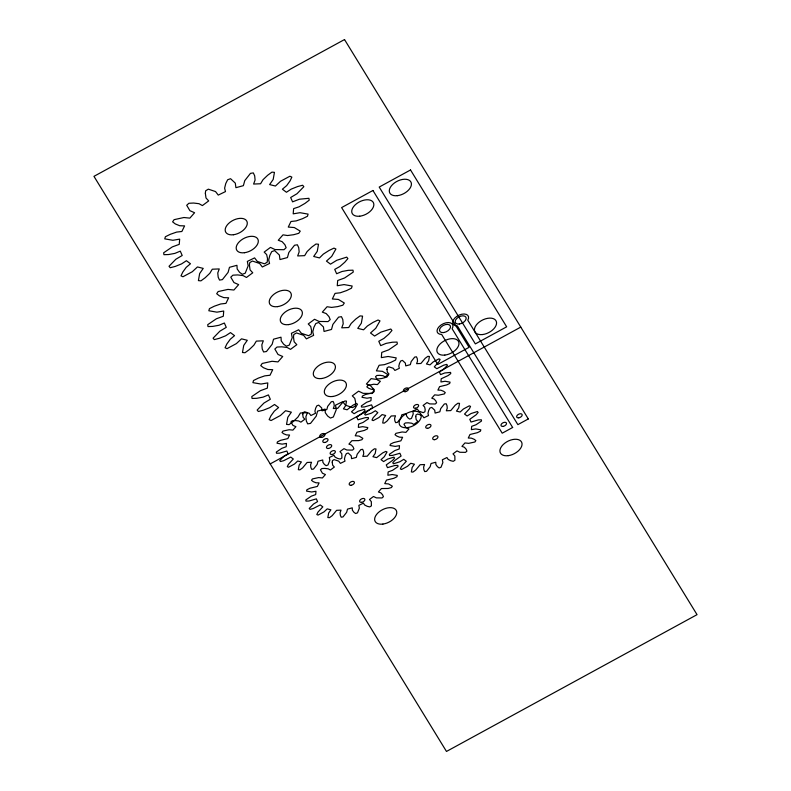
<?xml version="1.0" encoding="UTF-8"?>
<svg xmlns="http://www.w3.org/2000/svg" width="791" height="791" viewBox="0 0 791 791"><rect width="100%" height="100%" fill="white"/><g stroke="black" fill="none" stroke-linecap="round" stroke-linejoin="round"><path stroke-width="1.19" d="M270.215 463.902L520.785 327.098M205.353 193.222L205.996 197.977L208.686 200.904L202.387 205.591L199.025 203.702L193.617 203.04L188.891 203.277L186.706 205.274L189.899 210.683L194.586 212.73L189.85 218.128L183.907 217.515L174.089 219.671L172.616 221.846L175.295 223.942L179.725 225.732L184.59 225.9L181.871 231.486L176.64 232.089L170.263 234.324L165.388 236.736L164.765 238.862L172.863 240.276L179.656 239.139L179.241 244.36L172.329 246.891L163.648 252.794L163.935 254.682L168.631 254.534L174.92 253.377L180.289 251.133L182.197 255.483L175.81 259.28L169.027 266.27L170.203 267.734L175.246 266.429L181.574 263.897L186.409 260.714L190.463 263.759L186.192 267.368L182.78 272.094L181.001 275.861L182.948 276.751L192.322 271.709L197.434 266.953L203.228 268.396L199.658 273.548L198.412 280.617L200.934 280.854L205.215 277.71L209.833 273.281L212.275 269.217L219.245 268.93L217.772 272.954L218.187 277.176L219.532 280.083L222.39 279.628L228.095 272.371L229.479 267.309L236.944 265.311L237.162 268.95L239.525 272.272L242.313 274.289L245.22 273.202L248.147 265.865L247.356 261.406L254.593 257.886L257.312 261.406L264.52 263.828L267.19 262.207L267.536 258.667L266.666 254.613L264.174 252.082L270.463 247.395L275.021 249.57L283.969 249.709L286.144 247.712L284.918 244.745L282.14 241.68L278.264 240.256L283 234.848L287.529 235.53L293.718 234.7L298.771 233.315L300.244 231.14L294.311 227.551L288.27 227.076L290.979 221.49L296.22 220.897L302.597 218.662L307.472 216.25L308.085 214.114L299.997 212.7L293.194 213.847L293.619 208.626L299.057 206.817L304.99 203.386L309.212 200.192L308.915 198.304L299.463 199.203L292.571 201.853L290.663 197.503L297.05 193.696L303.833 186.706L302.656 185.242L297.614 186.557L291.276 189.089L286.441 192.262L282.387 189.217L286.668 185.618L290.079 180.882L291.849 177.115L289.901 176.225L280.538 181.268L275.426 186.033L269.622 184.58L273.192 179.438L274.447 172.359L271.926 172.131L267.645 175.276L263.027 179.695L260.585 183.759L253.604 184.046L255.088 180.032L254.672 175.81L253.318 172.903L250.47 173.358L244.765 180.615L243.381 185.667L235.906 187.675L235.303 183.146L230.547 178.687L227.64 179.775L225.751 183.552L224.614 188.189L225.494 191.58L218.257 195.09L215.548 191.57L208.34 189.158L205.67 190.779L205.353 193.222M249.412 265.104L250.065 269.869L252.754 272.786L246.456 277.473L243.094 275.594L237.686 274.922L232.95 275.169L230.774 277.157L233.968 282.565L238.655 284.622L233.918 290.02L227.966 289.407L218.148 291.563L216.685 293.728L219.364 295.824L223.794 297.614L228.648 297.792L225.939 303.378L220.709 303.971L214.321 306.206L209.457 308.619L208.834 310.754L216.922 312.168L223.724 311.021L223.299 316.252L216.388 318.773L207.707 324.676L208.003 326.574L212.69 326.416L218.988 325.269L224.357 323.025L226.266 327.365L219.878 331.172L213.095 338.162L214.272 339.626L219.315 338.311L225.643 335.789L230.478 332.606L234.531 335.651L230.26 339.26L226.839 343.986L225.069 347.753L227.017 348.643L236.39 343.601L241.502 338.835L247.296 340.288L243.727 345.43L242.471 352.509L244.992 352.737L249.284 349.602L253.891 345.173L256.333 341.109L263.314 340.822L261.831 344.836L262.256 349.058L263.601 351.965L266.458 351.52L272.163 344.253L273.538 339.201L281.013 337.193L281.22 340.842L283.593 344.164L286.382 346.181L289.288 345.094L292.215 337.747L291.424 333.298L298.662 329.778L301.371 333.298L308.579 335.71L311.259 334.089L311.595 330.549L310.734 326.495L308.233 323.974L314.531 319.277L319.08 321.453L328.038 321.591L330.213 319.604L328.987 316.637L326.199 313.562L322.332 312.138L327.069 306.74L331.587 307.412L337.787 306.592L342.839 305.197L344.303 303.032L338.38 299.443L332.339 298.968L335.048 293.382L340.278 292.789L346.666 290.544L351.53 288.142L352.153 286.006L344.065 284.592L337.263 285.729L337.688 280.508L344.599 277.977L353.28 272.074L352.984 270.186L348.297 270.334L341.999 271.491L336.63 273.735L334.722 269.385L339.833 266.547L344.747 262.256L347.892 258.598L346.715 257.134L336.818 260.259L330.509 264.154L326.456 261.109L331.696 256.403L335.918 249.007L333.97 248.117L329.066 250.46L323.311 254.119L319.485 257.925L313.691 256.472L317.26 251.32L318.516 244.251L315.985 244.014L311.703 247.158L307.096 251.587L304.654 255.651L297.673 255.938L299.156 251.914L298.731 247.702L297.386 244.795L294.529 245.24L288.824 252.507L287.449 257.559L279.974 259.557L279.371 255.038L274.606 250.579L271.699 251.667L269.82 255.444L268.683 260.071L269.563 263.462L262.325 266.982L259.616 263.462L252.408 261.04L249.729 262.661L249.412 265.104M293.481 336.996L294.123 341.752L296.813 344.678L290.524 349.365L287.153 347.486L281.754 346.814L277.018 347.051L274.843 349.049L278.027 354.457L282.713 356.504L277.987 361.902L272.035 361.289L262.216 363.445L260.743 365.62L263.433 367.716L267.852 369.506L272.717 369.684L270.008 375.26L264.767 375.863L258.39 378.098L253.515 380.511L252.902 382.646L260.99 384.05L267.793 382.913L267.368 388.134L260.457 390.665L251.775 396.568L252.072 398.456L256.759 398.308L263.047 397.151L268.416 394.907L270.324 399.257L263.937 403.064L257.154 410.054L258.331 411.508L263.373 410.203L269.711 407.672L274.546 404.488L278.59 407.543L274.319 411.142L270.908 415.868L269.138 419.645L271.076 420.525L280.449 415.483L285.561 410.727L291.365 412.17L287.786 417.322L286.54 424.401L289.061 424.629L293.342 421.484L297.96 417.055L300.402 413.001L307.383 412.704L305.899 416.728L306.315 420.95L307.659 423.857L310.517 423.403L316.222 416.145L317.606 411.083L325.081 409.085L325.289 412.724L327.662 416.046L330.44 418.073L333.347 416.976L336.274 409.639L335.493 405.18L342.73 401.66L345.44 405.19L352.648 407.602L355.317 405.981L355.663 402.441L354.803 398.387L352.302 395.856L358.6 391.169L363.148 393.345L372.096 393.483L374.281 391.486L373.045 388.519L370.267 385.454L366.401 384.03L371.137 378.632L375.656 379.304L381.855 378.484L386.898 377.089L388.371 374.914L382.439 371.335L376.397 370.85L379.116 365.264L384.347 364.671L390.724 362.436L395.599 360.024L396.212 357.888L388.124 356.484L381.331 357.621L381.746 352.4L388.658 349.869L397.339 343.966L397.052 342.078L392.356 342.226L386.067 343.383L380.698 345.627L378.79 341.277L383.892 338.429L388.816 334.138L391.96 330.48L390.784 329.026L380.886 332.151L374.578 336.046L370.524 332.991L375.755 328.285L379.987 320.889L378.039 320.009L373.134 322.342L367.38 326.001L363.553 329.807L357.759 328.364L361.329 323.212L362.575 316.133L360.053 315.906L355.772 319.05L351.155 323.479L348.712 327.533L341.742 327.83L343.215 323.806L342.8 319.584L341.455 316.677L338.597 317.132L332.892 324.389L331.508 329.452L324.043 331.449L323.43 326.92L318.674 322.461L315.767 323.559L313.879 327.326L312.752 331.963L313.632 335.354L306.394 338.874L303.675 335.344L296.467 332.932L293.797 334.553L293.481 336.996M302.726 414.326L303.141 417.341L304.842 419.19L300.857 422.167L298.721 420.97L295.3 420.545L292.304 420.703L290.92 421.959L292.947 425.39L295.913 426.685L292.917 430.106L289.15 429.721L282.931 431.085L282.001 432.459L283.702 433.784L286.5 434.921L289.575 435.03L287.865 438.57L280.508 440.36L277.423 441.892L277.028 443.237L282.15 444.137L286.461 443.415L286.194 446.717L281.814 448.319L276.316 452.056L276.504 453.253L279.47 453.164L286.856 451.008L288.062 453.767L284.018 456.17L279.727 460.599L280.469 461.529L283.662 460.698L290.732 457.079L293.303 459.007L288.438 464.287L287.311 466.67L288.547 467.234L294.479 464.04L297.713 461.024L301.391 461.944L299.127 465.207L298.336 469.686L299.927 469.834L302.646 467.837L307.116 462.468L311.535 462.28L310.596 464.831L310.863 467.501L311.713 469.34L313.523 469.053L317.132 464.455L318.012 461.252L322.738 459.986L322.876 462.29L324.379 464.396L326.139 465.681L327.978 464.989L329.837 460.332L329.333 457.514L333.921 455.29L335.107 457.129L337.698 458.454L340.199 459.047L341.9 458.019L341.811 453.777L339.982 451.612L343.966 448.645L346.853 450.02L352.519 450.109L353.903 448.843L353.122 446.964L351.362 445.017L348.91 444.117L351.906 440.696L358.699 440.607L361.892 439.717L362.832 438.343L359.074 436.078L355.248 435.772L356.959 432.232L364.315 430.442L367.4 428.92L367.795 427.565L362.673 426.665L358.363 427.397L358.63 424.085L363.01 422.483L368.507 418.746L368.319 417.549L365.353 417.648L357.967 419.794L356.761 417.045L363.109 412.526L365.106 410.203L364.354 409.283L358.086 411.261L354.091 413.723L351.52 411.795L354.843 408.818L357.512 404.132L356.286 403.568L353.181 405.051L347.111 409.778L343.432 408.858L345.697 405.605L346.488 401.116L344.896 400.978L342.187 402.965L337.708 408.344L333.298 408.522L334.227 405.981L333.97 403.301L333.11 401.462L331.3 401.749L327.692 406.347L326.821 409.55L322.085 410.816L321.7 407.948L318.684 405.13L316.845 405.823L315.649 408.205L314.937 411.142L315.49 413.288L310.903 415.522L309.192 413.288L304.624 411.755L302.933 412.783L302.726 414.326M332.24 462.181L332.645 465.197L334.346 467.046L330.361 470.022L328.235 468.826L324.804 468.401L321.808 468.559L320.434 469.814L322.451 473.245L325.417 474.541L322.421 477.962L318.654 477.576L312.435 478.941L311.506 480.315L313.206 481.64L316.005 482.777L319.089 482.886L317.369 486.425L310.013 488.215L306.928 489.738L306.532 491.092L311.664 491.992L315.965 491.27L315.698 494.573L311.318 496.175L305.82 499.912L306.008 501.108L308.984 501.019L316.36 498.864L317.577 501.613L313.533 504.025L309.232 508.455L309.973 509.374L313.167 508.554L320.246 504.935L322.807 506.863L317.942 512.143L316.815 514.526L318.051 515.089L323.984 511.896L327.227 508.88L330.895 509.8L328.631 513.062L327.84 517.541L329.442 517.68L332.151 515.692L336.62 510.324L341.04 510.136L340.1 512.687L340.367 515.356L341.218 517.195L343.027 516.909L346.646 512.311L347.516 509.107L352.252 507.842L352.381 510.146L353.884 512.252L355.643 513.527L357.492 512.845L359.341 508.188L358.847 505.37L363.425 503.145L364.621 504.984L367.202 506.309L369.713 506.902L371.404 505.874L371.315 501.632L369.496 499.467L373.481 496.491L376.358 497.875L382.033 497.954L383.408 496.699L382.626 494.82L380.866 492.872L378.424 491.972L381.42 488.551L388.203 488.462L391.407 487.572L392.336 486.198L388.579 483.934L384.752 483.627L386.473 480.088L393.829 478.298L396.914 476.765L397.3 475.421L392.178 474.521L387.877 475.243L388.144 471.94L392.524 470.338L398.021 466.601L397.833 465.405L394.857 465.494L387.471 467.649L386.265 464.9L392.613 460.372L394.61 458.058L393.859 457.139L387.59 459.116L383.595 461.578L381.035 459.65L384.347 456.674L387.026 451.987L385.79 451.424L382.686 452.907L376.615 457.633L372.947 456.714L375.211 453.451L376.002 448.972L374.4 448.823L371.691 450.821L367.222 456.189L362.802 456.377L363.741 453.826L363.474 451.157L362.624 449.318L360.815 449.604L357.196 454.202L356.326 457.406L351.59 458.671L351.204 455.804L348.188 452.986L346.349 453.668L345.163 456.061L344.441 458.998L344.995 461.143L340.417 463.368L338.696 461.143L334.128 459.611L332.438 460.639L332.24 462.181M386.967 369.298L387.363 372.215L389.014 374.014L385.148 376.892L383.081 375.735L379.759 375.33L376.852 375.478L375.517 376.694L377.475 380.026L380.352 381.282L377.445 384.594L373.797 384.218L367.766 385.543L366.856 386.878L368.507 388.163L371.226 389.261L374.212 389.37L372.551 392.801L365.412 394.541L362.416 396.024L362.041 397.339L367.004 398.209L371.187 397.507L370.93 400.711L366.678 402.263L361.349 405.892L361.527 407.049L364.404 406.96L371.572 404.873L372.739 407.543L366.589 411.923L364.651 414.177L365.373 415.077L371.454 413.149L375.339 410.756L377.821 412.635L373.105 417.747L372.007 420.07L373.204 420.614L378.968 417.51L382.102 414.593L385.662 415.483L383.477 418.647L382.706 422.987L384.258 423.126L386.888 421.198L391.219 415.987L395.51 415.809L394.6 418.281L394.857 420.871L395.678 422.661L397.438 422.374L400.938 417.915L401.788 414.81L406.376 413.584L406.505 415.819L407.968 417.856L409.679 419.101L411.458 418.429L413.258 413.92L412.773 411.182L417.223 409.026L418.884 411.182L423.314 412.675L424.955 411.676L425.172 409.501L424.638 407.009L423.106 405.457L426.972 402.579L429.77 403.914L435.268 403.993L436.602 402.767L435.851 400.948L434.14 399.06L431.767 398.189L434.674 394.867L438.323 395.243L444.354 393.928L445.264 392.593L443.613 391.308L440.894 390.2L437.907 390.092L439.578 386.661L446.707 384.92L449.703 383.447L450.079 382.132L445.115 381.262L440.933 381.964L441.2 378.76L448.181 375.537L450.771 373.579L450.593 372.413L444.779 372.966L440.547 374.598L439.381 371.928L443.296 369.585L447.469 365.294L446.747 364.394L443.642 365.205L436.79 368.705L434.299 366.836L439.015 361.714L440.112 359.401L438.916 358.857L433.161 361.952L430.017 364.878L426.458 363.989L428.653 360.825L429.414 356.484L427.872 356.336L425.232 358.274L420.901 363.484L416.61 363.662L417.519 361.19L417.262 358.6L416.442 356.81L414.682 357.087L411.182 361.546L410.331 364.661L405.743 365.887L405.368 363.109L402.441 360.37L400.661 361.042L399.504 363.356L398.802 366.203L399.346 368.29L394.897 370.445L393.236 368.28L388.806 366.797L387.165 367.795L386.967 369.298M415.759 416.58L416.165 419.596L417.866 421.455L413.881 424.421L411.755 423.225L408.324 422.799L405.328 422.958L403.954 424.213L405.971 427.644L408.937 428.94L405.941 432.361L402.174 431.975L395.955 433.339L395.025 434.714L396.726 436.039L399.524 437.176L402.609 437.285L400.889 440.824L393.532 442.614L390.447 444.147L390.062 445.491L395.184 446.391L399.485 445.669L399.218 448.972L394.838 450.573L389.34 454.311L389.528 455.507L392.504 455.418L399.89 453.263L401.096 456.021L394.749 460.54L392.751 462.854L393.503 463.783L399.771 461.796L403.766 459.334L406.327 461.262L401.462 466.542L400.335 468.925L401.571 469.488L407.503 466.295L410.747 463.279L414.415 464.198L412.151 467.461L411.36 471.94L412.961 472.089L415.671 470.101L420.14 464.722L424.559 464.535L423.62 467.085L423.887 469.755L424.737 471.594L426.547 471.307L430.166 466.71L431.036 463.506L435.772 462.241L435.9 464.544L437.403 466.65L439.163 467.936L441.012 467.244L442.861 462.597L442.367 459.769L446.945 457.544L448.141 459.383L450.732 460.708L453.233 461.301L454.924 460.273L454.835 456.031L453.016 453.866L457 450.9L459.878 452.274L465.553 452.363L466.927 451.097L466.156 449.219L464.386 447.271L461.944 446.371L464.94 442.95L468.707 443.346L474.926 441.981L475.856 440.607L474.155 439.272L471.357 438.145L468.272 438.026L469.992 434.496L477.349 432.697L480.434 431.174L480.829 429.82L475.698 428.93L471.396 429.651L471.663 426.339L476.044 424.737L481.541 421L481.353 419.803L478.377 419.902L471.001 422.048L469.785 419.299L476.133 414.781L478.13 412.457L477.388 411.538L471.11 413.515L467.115 415.987L464.554 414.049L469.419 408.779L470.546 406.386L469.31 405.823L463.378 409.016L460.135 412.032L456.466 411.112L458.731 407.859L459.522 403.37L457.92 403.232L455.211 405.219L450.741 410.598L446.322 410.776L447.261 408.235L446.994 405.556L446.144 403.717L444.334 404.003L440.716 408.601L439.845 411.804L435.109 413.07L434.724 410.203L431.718 407.385L429.869 408.077L428.682 410.46L427.961 413.396L428.514 415.542L423.936 417.777L422.216 415.542L417.648 414.009L415.957 415.038L415.759 416.58M344.52 39.55L93.961 176.344L446.48 751.45L697.039 614.656L344.52 39.55M372.937 190.483L341.623 207.578L437.769 364.433L469.083 347.328L372.937 190.483M410.529 169.966L379.205 187.062L475.351 343.907L506.665 326.812L410.529 169.966M512.647 427.486L502.206 433.191L441.685 334.455A8.572 5.053 -27.1 0 1 437.799 328.384A8.572 5.053 -27.1 0 1 448.487 322.55A8.572 5.053 -27.1 0 1 452.126 328.749L512.647 427.486M528.309 418.943L517.868 424.638L457.346 325.902A8.572 5.053 -27.1 0 1 453.451 319.831A8.572 5.053 -27.1 0 1 464.149 313.997A8.572 5.053 -27.1 0 1 467.778 320.207L528.309 418.943M328.413 448.487A2.828 1.661 -27.1 0 0 331.617 445.303A2.828 1.661 -27.1 0 0 327.217 445.867A2.828 1.661 -27.1 0 0 328.413 448.487M233.424 234.749A11.905 7.01 -27.1 0 0 246.911 221.342A11.905 7.01 -27.1 0 0 228.372 223.705A11.905 7.01 -27.1 0 0 233.424 234.749M244.439 252.725A11.905 7.01 -27.1 0 0 257.925 239.307A11.905 7.01 -27.1 0 0 239.386 241.67A11.905 7.01 -27.1 0 0 244.439 252.725M277.483 306.641A11.905 7.01 -27.1 0 0 290.969 293.224A11.905 7.01 -27.1 0 0 272.43 295.587A11.905 7.01 -27.1 0 0 277.483 306.641M288.507 324.617A11.905 7.01 -27.1 0 0 301.994 311.199A11.905 7.01 -27.1 0 0 283.445 313.562A11.905 7.01 -27.1 0 0 288.507 324.617M332.566 396.499A11.905 7.01 -27.1 0 0 346.053 383.091A11.905 7.01 -27.1 0 0 327.514 385.444A11.905 7.01 -27.1 0 0 332.566 396.499M321.551 378.533A11.905 7.01 -27.1 0 0 335.038 365.116A11.905 7.01 -27.1 0 0 316.499 367.479A11.905 7.01 -27.1 0 0 321.551 378.533M407.375 427.615A11.905 7.01 -27.1 0 0 420.861 414.207A11.905 7.01 -27.1 0 0 402.322 416.56A11.905 7.01 -27.1 0 0 407.375 427.615M508.178 455.675A11.905 7.01 -27.1 0 0 521.664 442.258A11.905 7.01 -27.1 0 0 503.125 444.621A11.905 7.01 -27.1 0 0 508.178 455.675M382.903 524.077A11.905 7.01 -27.1 0 0 396.39 510.66A11.905 7.01 -27.1 0 0 377.841 513.023A11.905 7.01 -27.1 0 0 382.903 524.077M359.727 216.2A11.905 7.01 -27.1 0 0 373.53 202.911A11.905 7.01 -27.1 0 0 355.11 204.938A11.905 7.01 -27.1 0 0 359.727 216.2M444.849 355.08A11.905 7.01 -27.1 0 0 458.661 341.791A11.905 7.01 -27.1 0 0 440.241 343.808A11.905 7.01 -27.1 0 0 444.849 355.08M397.309 195.684A11.905 7.01 -27.1 0 0 411.112 182.395A11.905 7.01 -27.1 0 0 392.692 184.412A11.905 7.01 -27.1 0 0 397.309 195.684M482.431 334.563A11.905 7.01 -27.1 0 0 496.244 321.275A11.905 7.01 -27.1 0 0 477.823 323.292A11.905 7.01 -27.1 0 0 482.431 334.563M502.987 426.398A2.976 1.75 -27.1 0 0 506.438 423.076A2.976 1.75 -27.1 0 0 501.83 423.58A2.976 1.75 -27.1 0 0 502.987 426.398M518.777 417.826A2.976 1.75 -27.1 0 0 522.06 414.444A2.976 1.75 -27.1 0 0 517.403 415.117A2.976 1.75 -27.1 0 0 518.777 417.826M459.304 324.023A5.952 3.51 -27.1 0 0 465.988 317.29A5.952 3.51 -27.1 0 0 456.694 318.536A5.952 3.51 -27.1 0 0 459.304 324.023M443.642 332.566A5.952 3.51 -27.1 0 0 450.326 325.843A5.952 3.51 -27.1 0 0 441.032 327.079A5.952 3.51 -27.1 0 0 443.642 332.566M415.443 408.245A2.739 1.612 -27.1 0 0 418.548 405.15A2.739 1.612 -27.1 0 0 414.276 405.694A2.739 1.612 -27.1 0 0 415.443 408.245M405.289 391.683A2.739 1.612 -27.1 0 0 408.403 388.589A2.739 1.612 -27.1 0 0 404.132 389.132A2.739 1.612 -27.1 0 0 405.289 391.683M361.596 502.334A2.828 1.661 -27.1 0 0 364.799 499.151A2.828 1.661 -27.1 0 0 360.389 499.704A2.828 1.661 -27.1 0 0 361.596 502.334M351.125 485.259A2.828 1.661 -27.1 0 0 354.328 482.075A2.828 1.661 -27.1 0 0 349.929 482.639A2.828 1.661 -27.1 0 0 351.125 485.259M332.091 454.479A2.828 1.661 -27.1 0 0 335.285 451.295A2.828 1.661 -27.1 0 0 330.885 451.859A2.828 1.661 -27.1 0 0 332.091 454.479M321.621 437.403A2.828 1.661 -27.1 0 0 324.824 434.219A2.828 1.661 -27.1 0 0 320.424 434.783A2.828 1.661 -27.1 0 0 321.621 437.403M427.664 428.297A2.848 1.681 -27.1 0 0 430.897 425.083A2.848 1.681 -27.1 0 0 426.458 425.647A2.848 1.681 -27.1 0 0 427.664 428.297M434.645 439.677A2.848 1.681 -27.1 0 0 437.868 436.464A2.848 1.681 -27.1 0 0 433.438 437.028A2.848 1.681 -27.1 0 0 434.645 439.677M324.745 442.495A2.828 1.661 -27.1 0 0 327.949 439.312A2.828 1.661 -27.1 0 0 323.539 439.875A2.828 1.661 -27.1 0 0 324.745 442.495"/></g></svg>
